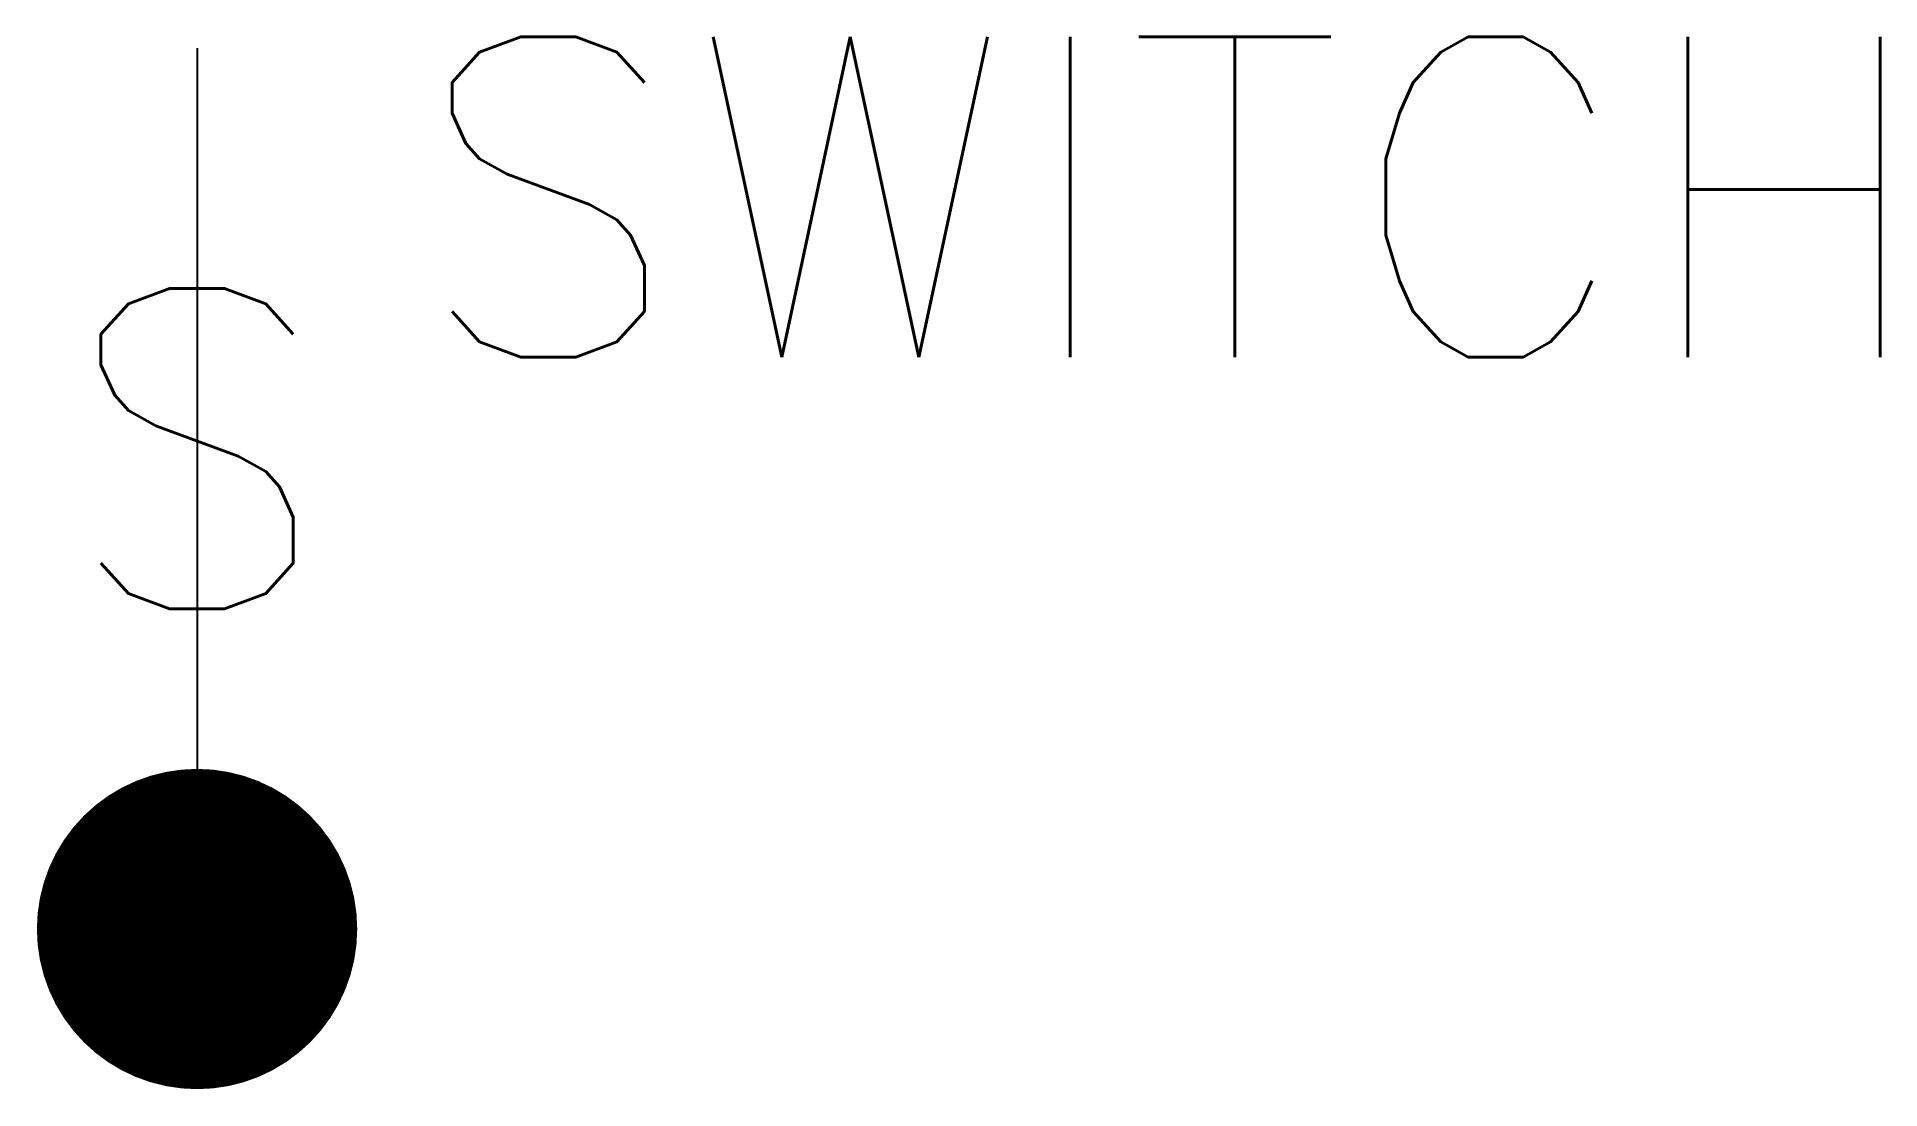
# Model space of a CAD drawing. Extents: x -0.05 to 0.525, y 0 to 0.329.
import ezdxf
from ezdxf.enums import TextEntityAlignment as Align

# ---------------------------------------------------------------- set-up
doc = ezdxf.new("R2010")
doc.units = 0
doc.header["$MEASUREMENT"] = 0
doc.styles.add('Simplex', font='simplex.shx')
doc.styles.add('Text', font='SIMPLEX.SHX', dxfattribs={"height": 0.1})

msp = doc.modelspace()

# ---------------------------------------------------------------- linework, layer by layer
at = {"color": 0, "linetype": 'ByBlock', "lineweight": -2}
msp.add_line((0, 0.32493), (0, 0.07493), dxfattribs=at)
at = {"color": 0, "linetype": 'ByBlock', "lineweight": -2, "const_width": 0.05}
msp.add_lwpolyline([(-0.025, 0.04993, 1), (0.025, 0.04993, 1)], format="xyb", close=True, dxfattribs=at)

# ---------------------------------------------------------------- texts
at = {"color": 0, "linetype": 'ByBlock', "lineweight": -2, "style": 'Simplex'}
msp.add_text('S', height=0.1, dxfattribs=at).set_placement((0, 0.19993), align=Align.MIDDLE)
at = {"style": 'Text'}
msp.add_attdef('SWITCH', (0.06676, 0.22851), '', height=0.1, dxfattribs=at)

doc.saveas('drawing.dxf')
